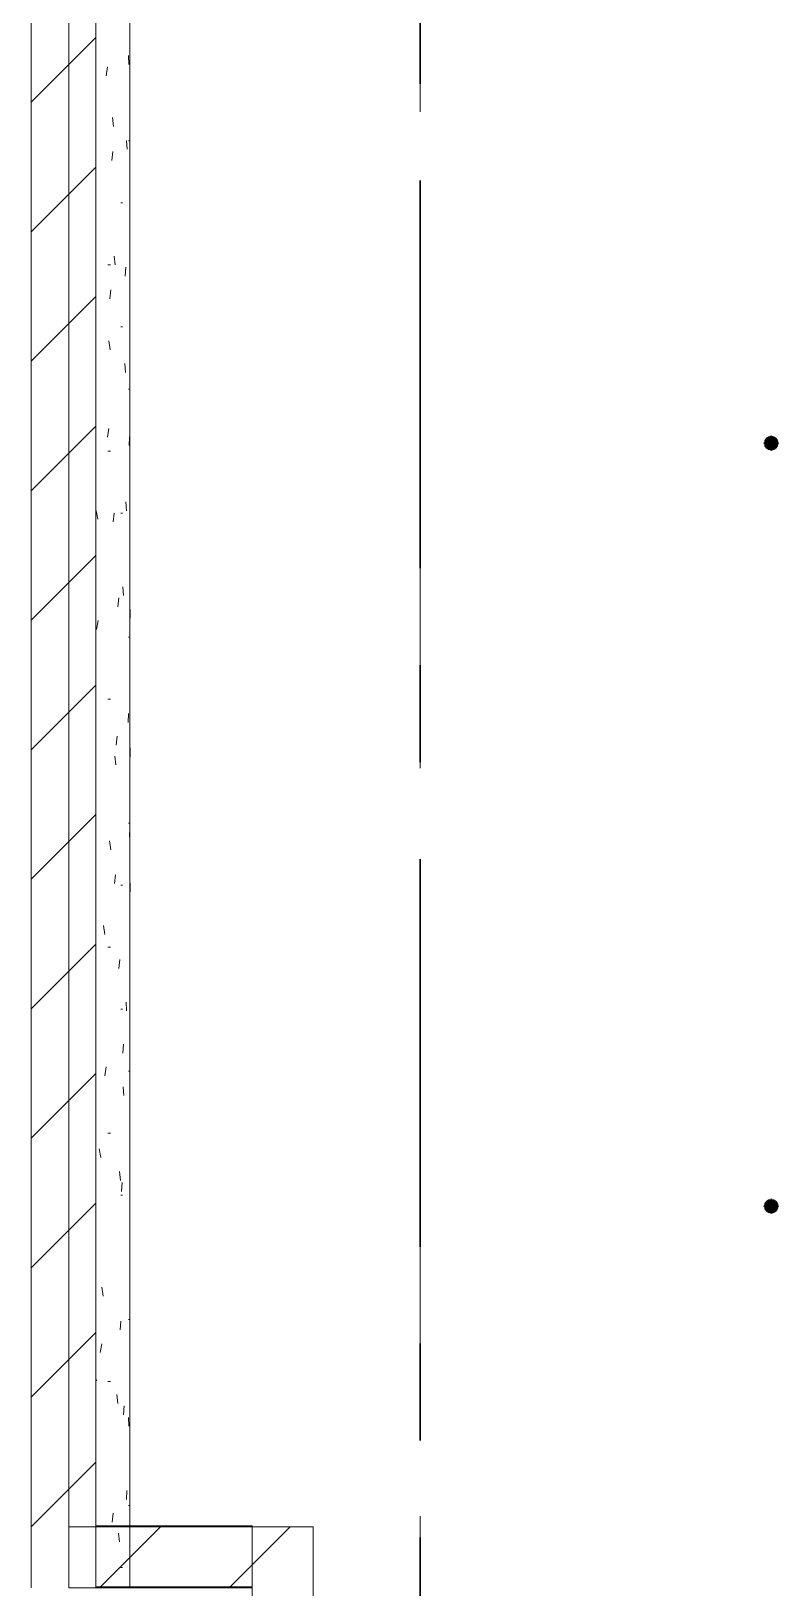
# Model space of a CAD drawing. Header units: millimetres. Extents: x -4000 to 187956, y -58990 to 162485.
# Drawn here: x 59227 to 61675, y 45450 to 50550 of the extents above; entities that cross this region are included whole.
import ezdxf

# ---------------------------------------------------------------- set-up
doc = ezdxf.new("R2010")
doc.units = ezdxf.units.MM
for name, pattern in [('Dash 1_16_', [317.5, 158.75, -158.75]), ('Grid Line', [2222.5, 1270, -317.5, 317.5, -317.5]), ('Grid Line 12_5mm', [2150, 1250, -300, 300, -300])]:
    doc.linetypes.add(name, pattern=pattern)
for name, color, linetype, lineweight in [('A-WALL', 113, 'Continuous', 13), ('A-WALL-PATT', 111, 'Continuous', 13), ('F-SPRN', 3, 'Continuous', 9), ('P-PIPE', 3, 'Continuous', 9), ('P-PIPE-CNTR', 3, 'Continuous', 9), ('S-GRID', 1, 'Continuous', 30)]:
    doc.layers.add(name, color=color, linetype=linetype, lineweight=lineweight)
pattern_1 = [(45, (0, 0), (-212.132, 212.132), [])]

# ---------------------------------------------------------------- blocks, each defined once
blk = doc.blocks.new('FP_930-FFS - TANG 1')
at = {"layer": 'A-WALL', "color": 53, "lineweight": 15}
for p, q in [((59549.9, 55250), (59549.9, 55449.9)), ((59549.9, 45453.1), (59549.9, 45650))]:
    blk.add_line(p, q, dxfattribs=at)
at = {"layer": 'A-WALL', "color": 50, "lineweight": 15}
blk.add_line((59549.9, 45653.1), (59549.9, 55250), dxfattribs=at)
at = {"layer": 'A-WALL', "color": 35, "lineweight": 15}
for p, q in [((59549.9, 45650), (59549.9, 45653.1)), ((59549.9, 45450), (59549.9, 45453.1))]:
    blk.add_line(p, q, dxfattribs=at)
at = {"layer": 'A-WALL-PATT', "color": 9, "lineweight": 9}
for p, q in [((59505, 55449.9), (59507.4, 55429.8)), ((59531.7, 55393.2), (59533.9, 55422.3)), ((59547.2, 55270.4), (59545, 55270.4))]:
    blk.add_line(p, q, dxfattribs=at)
at = {"layer": 'A-WALL-PATT', "color": 8, "lineweight": 9}
for p, q in [((59487.4, 55181.3), (59491.4, 55152.3)), ((59540.3, 55115.6), (59541.9, 55144.7)), ((59486.1, 55067.2), (59477.7, 55067.2)), ((59495.6, 55041.3), (59499.3, 55070.3)), ((59545.9, 54930.9), (59547, 54901.9)), ((59537.5, 54662.1), (59539.3, 54691.1)), ((59539.5, 54653.4), (59541.2, 54624.3)), ((59547.2, 54660.8), (59545, 54660.8)), ((59475.7, 54450.2), (59480, 54421.1)), ((59525.9, 54457.6), (59520.6, 54457.6)), ((59530.7, 54375.8), (59532.9, 54346.8)), ((59486.1, 54254.4), (59477.7, 54254.4)), ((59534.3, 54208.5), (59536.3, 54237.6)), ((59482.8, 54134.2), (59486.8, 54163.2)), ((59525.9, 54051.2), (59520.6, 54051.2)), ((59482.6, 53996.6), (59486.7, 53967.6)), ((59542.2, 53931), (59543.6, 53960)), ((59547.2, 53848), (59545, 53848)), ((59463, 53719), (59467.6, 53690)), ((59547.6, 53653.4), (59548.5, 53682.4)), ((59486.1, 53644.8), (59477.7, 53644.8)), ((59514.6, 53579), (59517.6, 53608)), ((59523.7, 53644.7), (59526.3, 53615.6)), ((59550, 53570.3), (59550.4, 53541.2)), ((59525.9, 53441.6), (59520.6, 53441.6)), ((59545.9, 53199.8), (59547, 53228.9)), ((59527.9, 53191.1), (59530.2, 53162.1)), ((59439.6, 53055.2), (59444.1, 53080.1)), ((59547.2, 53035.2), (59545, 53035.2)), ((59515.8, 52913.5), (59518.8, 52884.5)), ((59548, 52839.2), (59548.8, 52810.1)), ((59486.1, 52832), (59477.7, 52832)), ((59543.9, 52746.3), (59545.2, 52775.3)), ((59504.1, 52671.9), (59507.5, 52700.9)), ((59548.6, 52468.7), (59549.4, 52497.7)), ((59547.2, 52425.6), (59545, 52425.6)), ((59549.2, 52385.6), (59549.9, 52356.6)), ((59484.4, 52358.4), (59488.4, 52329.3)), ((59525.9, 52222.4), (59520.6, 52222.4)), ((59550.9, 52191.1), (59551, 52220.2)), ((59529.7, 52116.8), (59532, 52145.8)), ((59465, 52080.8), (59469.6, 52051.8)), ((59545, 52108), (59546.1, 52079)), ((59486.1, 52019.2), (59477.7, 52019.2)), ((59445, 51866.4), (59450.1, 51895.4)), ((59525.9, 51816), (59520.6, 51816)), ((59443.2, 51803.2), (59448.3, 51774.2)), ((59550.3, 51737.6), (59550.7, 51766.6)), ((59466.7, 51588.8), (59471.2, 51617.9)), ((59547.2, 51612.8), (59545, 51612.8)), ((59528.9, 51552.9), (59531.2, 51523.8)), ((59486.1, 51409.6), (59477.7, 51409.6)), ((59549.5, 51284), (59550, 51313.1)), ((59517.1, 51275.3), (59520, 51246.3)), ((59525.9, 51206.4), (59520.6, 51206.4)), ((59521.5, 51209.6), (59524.2, 51238.7)), ((59459, 51135.3), (59463.8, 51164.3)), ((59502.9, 50997.7), (59506.3, 50968.7)), ((59547.2, 50800), (59545, 50800)), ((59549.5, 50747.4), (59550.1, 50718.3)), ((59451.1, 50681.7), (59456, 50710.8)), ((59540.8, 50654.5), (59542.4, 50683.5)), ((59439.6, 50604), (59442.2, 50589.5)), ((59486.1, 50596.8), (59477.7, 50596.8)), ((59545.5, 50469.8), (59546.6, 50440.8)), ((59472, 50404.1), (59476.4, 50433.2)), ((59492.6, 50266.6), (59496.3, 50237.6)), ((59539, 50192.2), (59540.7, 50163.2)), ((59547.2, 50190.4), (59545, 50190.4)), ((59490.6, 50126.6), (59494.4, 50155.6)), ((59525.9, 49987.2), (59520.6, 49987.2)), ((59486.1, 49784), (59477.7, 49784)), ((59498.6, 49813), (59502.2, 49784)), ((59534.9, 49747.4), (59536.9, 49776.4)), ((59484.1, 49673), (59488.1, 49702)), ((59525.9, 49580.8), (59520.6, 49580.8)), ((59481.3, 49535.5), (59485.4, 49506.4)), ((59533.5, 49461.1), (59535.6, 49432)), ((59547.2, 49377.6), (59545, 49377.6)), ((59477.2, 49219.5), (59481.5, 49248.5)), ((59547.9, 49192.2), (59548.7, 49221.3)), ((59486.1, 49174.4), (59477.7, 49174.4)), ((59439.6, 48978.4), (59444.5, 48951.3)), ((59495.1, 48941.9), (59498.8, 48970.9)), ((59525.9, 48971.2), (59520.6, 48971.2)), ((59536.8, 49007.5), (59538.6, 48978.5)), ((59527.1, 48730), (59529.5, 48700.9)), ((59510.6, 48664.3), (59513.7, 48693.3)), ((59550.5, 48655.6), (59550.8, 48626.5)), ((59440.5, 48589.9), (59445.7, 48619)), ((59547.2, 48564.8), (59545, 48564.8)), ((59486.1, 48361.6), (59477.7, 48361.6)), ((59544.3, 48285.1), (59545.6, 48314.2)), ((59505.2, 48210.8), (59508.6, 48239.8)), ((59551, 48202), (59551, 48173)), ((59500.2, 48174.8), (59503.7, 48145.8)), ((59547.2, 47955.2), (59545, 47955.2)), ((59483.1, 47897.2), (59487.2, 47868.2)), ((59549, 47924.5), (59549.7, 47895.4)), ((59499.5, 47757.2), (59503.1, 47786.2)), ((59525.9, 47752), (59520.6, 47752)), ((59550.9, 47730), (59551, 47759)), ((59463.5, 47619.7), (59468.1, 47590.6)), ((59486.1, 47548.8), (59477.7, 47548.8)), ((59514.3, 47479.6), (59517.3, 47508.7)), ((59525.9, 47345.6), (59520.6, 47345.6)), ((59537.6, 47369.3), (59539.4, 47340.3)), ((59526.6, 47202), (59529, 47231.1)), ((59468.1, 47127.7), (59472.6, 47156.7)), ((59547.2, 47142.4), (59545, 47142.4)), ((59528.1, 47091.7), (59530.5, 47062.7)), ((59486.1, 46939.2), (59477.7, 46939.2)), ((59449.9, 46888.5), (59454.8, 46859.5)), ((59549.7, 46822.9), (59550.2, 46851.9)), ((59516.2, 46814.1), (59519.1, 46785.1)), ((59522.4, 46748.5), (59525, 46777.5)), ((59525.9, 46736), (59520.6, 46736)), ((59457.9, 46435), (59462.6, 46405.9)), ((59517.8, 46294.9), (59520.7, 46324)), ((59547.2, 46329.6), (59545, 46329.6)), ((59549.3, 46286.2), (59549.9, 46257.2)), ((59452.7, 46220.6), (59457.6, 46249.6)), ((59439.6, 46133.6), (59440.5, 46128.4)), ((59486.1, 46126.4), (59477.7, 46126.4)), ((59507.3, 46083), (59510.6, 46054)), ((59529.5, 46017.4), (59531.7, 46046.4)), ((59545.1, 46008.6), (59546.3, 45979.6)), ((59538.6, 45739.8), (59540.3, 45768.8)), ((59547.2, 45720), (59545, 45720)), ((59491.8, 45665.4), (59495.6, 45694.4))]:
    blk.add_line(p, q, dxfattribs=at)
at = {"layer": 'A-WALL-PATT', "color": 254, "lineweight": 9}
for p, q in [((59512.6, 45629.5), (59515.6, 45600.4)), ((59525.9, 45516.8), (59520.6, 45516.8))]:
    blk.add_line(p, q, dxfattribs=at)
blk = doc.blocks.new('Walls 1 - Walls 1-594429-FFS - TANG 1')
at = {"layer": 'A-WALL-PATT', "lineweight": 9}
h = blk.add_hatch(dxfattribs=at)
h.set_pattern_fill('FP_12', color=250, style=0, pattern_type=2)
h.set_pattern_definition(pattern_1)
h.paths.add_polyline_path([(59226.7, 45450), (59438.5, 45450), (59438.5, 55449.9), (59226.7, 55449.9), (59226.7, 47473.4)])
at = {"layer": 'A-WALL', "color": 50, "lineweight": 15}
for p, q in [((59226.7, 55449.9), (59226.7, 45450)), ((59438.5, 45450), (59438.5, 55449.9)), ((59549.9, 45653.1), (59549.9, 55250))]:
    blk.add_line(p, q, dxfattribs=at)
at = {"layer": 'A-WALL', "color": 35, "lineweight": 15}
for p, q in [((59349.9, 45650), (59349.9, 55449.9)), ((59549.9, 45650), (59549.9, 45653.1)), ((59549.9, 45450), (59549.9, 45453.1))]:
    blk.add_line(p, q, dxfattribs=at)
at = {"layer": 'A-WALL', "color": 53, "lineweight": 15}
for p, q in [((59349.9, 45450), (59349.9, 45650)), ((59549.9, 45453.1), (59549.9, 45650))]:
    blk.add_line(p, q, dxfattribs=at)
at = {"layer": 'A-WALL', "color": 50, "lineweight": 15}
blk.add_blockref('FP_930-FFS - TANG 1', (0, 0), dxfattribs=at)
blk = doc.blocks.new('CMF2_NHAXUONG_A_rvt-1-FFS - TANG 1')
at = {"layer": 'A-WALL-PATT', "lineweight": 9}
h = blk.add_hatch(dxfattribs=at)
h.set_pattern_fill('FP_12', color=250, style=0, pattern_type=2)
h.set_pattern_definition(pattern_1)
h.paths.add_polyline_path([(59949.9, 45450), (59949.9, 45650), (59349.8, 45650), (59349.8, 45450), (59511.1, 45450)])
h = blk.add_hatch(dxfattribs=at)
h.set_pattern_fill('FP_12', color=250, style=0, pattern_type=2)
h.set_pattern_definition(pattern_1)
h.paths.add_polyline_path([(59949.9, 45453.1), (59949.9, 45653.1), (59438.5, 45653.1), (59438.5, 45453.1), (59511.1, 45453.1)])
h = blk.add_hatch(dxfattribs=at)
h.set_pattern_fill('FP_12', color=250, style=0, pattern_type=2)
h.set_pattern_definition(pattern_1)
h.paths.add_polyline_path([(59949.9, 36000.1), (60149.9, 36000.1), (60149.9, 45650), (59949.9, 45650), (59949.9, 36961.1)])
at = {"layer": 'A-WALL', "color": 53, "lineweight": 15}
for p, q in [((59349.8, 55449.9), (59349.8, 45650)), ((59549.8, 45653.1), (59549.8, 55250)), ((59349.8, 45650), (59438.5, 45650)), ((59549.8, 45653.1), (59549.8, 45650)), ((59549.9, 45650), (59549.9, 45453.1)), ((59549.9, 45453.1), (59438.5, 45453.1)), ((59549.9, 45453.1), (59949.9, 45453.1)), ((59949.9, 45453.1), (59949.9, 45450))]:
    blk.add_line(p, q, dxfattribs=at)
at = {"layer": 'A-WALL', "color": 35, "lineweight": 15}
for p, q in [((59349.8, 45650), (59349.8, 55449.9)), ((59549.8, 55250), (59549.8, 45653.1)), ((59438.5, 45653.1), (59549.9, 45653.1)), ((59549.9, 45653.1), (59549.9, 45650)), ((59949.9, 45653.1), (59549.9, 45653.1)), ((59949.9, 45653.1), (59949.9, 45650)), ((59949.9, 45650), (60149.9, 45650)), ((60149.9, 44090.1), (60149.9, 45650)), ((59949.9, 45450), (59949.9, 44090.1))]:
    blk.add_line(p, q, dxfattribs=at)
at = {"layer": 'A-WALL', "color": 50, "lineweight": 15}
for p, q in [((59949.9, 45650), (59349.8, 45650)), ((59349.8, 45650), (59349.8, 45450)), ((59949.9, 45653.1), (59438.5, 45653.1)), ((59438.5, 45653.1), (59438.5, 45453.1)), ((59949.9, 45453.1), (59949.9, 45653.1)), ((60149.9, 45650), (59949.9, 45650)), ((60149.9, 36000.1), (60149.9, 45650)), ((59349.8, 45450), (59949.9, 45450)), ((59438.5, 45453.1), (59949.9, 45453.1)), ((59949.9, 45450), (59949.9, 36000.1))]:
    blk.add_line(p, q, dxfattribs=at)
at = {"layer": 'A-WALL', "color": 71, "lineweight": 15}
for p, q in [((59439.3, 45650), (59478.4, 45650)), ((59479, 45650), (59509.6, 45650)), ((59511.1, 45650), (59531.9, 45650)), ((59532.2, 45650), (59545.4, 45650)), ((59545.5, 45650), (59549.8, 45650)), ((59549.8, 45650), (59549.8, 45653.1)), ((59949.9, 45650), (59949.9, 45453.1)), ((59949.9, 45650), (59949.9, 45453.1))]:
    blk.add_line(p, q, dxfattribs=at)
at = {"layer": 'S-GRID', "linetype": 'Grid Line 12_5mm', "lineweight": 9}
blk.add_line((60500, 161185.2), (60500, -16487.4), dxfattribs=at)
at = {"layer": 'A-WALL', "color": 250, "lineweight": 9}
blk.add_blockref('Walls 1 - Walls 1-594429-FFS - TANG 1', (0, 0), dxfattribs=at)
blk = doc.blocks.new('Sprinkler_Up - DN20-V643-FFS - TANG 1')
at = {"layer": 'F-SPRN', "transparency": 33554534}
for points in [[(-13.5, 0), (-3.9, 0.7), (-1.7, 2.9), (-1.2, 3.5), (-0.6, 4), (0.6, 4), (1.2, 3.5), (1.7, 2.9), (4.6, 0), (22.2, 0), (18, 13.1), (6.9, 21.2), (-6.9, 21.2), (-18, 13.1), (-22.2, 0)], [(0, -21.2), (6.9, -21.2), (18, -13.1), (22.2, 0), (3.9, -0.7), (1.7, -2.9), (1.2, -3.5), (0.6, -4), (-0.6, -4), (-1.2, -3.5), (-1.7, -2.9), (-4.6, 0), (-22.2, 0), (-18, -13.1), (-6.9, -21.2)], [(0, -16.7), (4.3, -16.1), (11.8, -11.8), (16.1, -4.3), (16.1, 4.3), (11.8, 11.8), (8.3, 14.4), (0, 16.7), (-4.3, 16.1), (-11.8, 11.8), (-16.1, 4.3), (-16.1, -4.3), (-11.8, -11.8), (-8.3, -14.4)], [(0, -15.6), (7.8, -13.5), (13.5, -7.8), (15.1, -4), (15.1, 4), (13.5, 7.8), (7.8, 13.5), (0, 15.6), (-7.8, 13.5), (-11, 11), (-15.1, 4), (-15.1, -4), (-11, -11), (-7.8, -13.5)], [(-10.9, -5.5), (-10.9, 5.4), (-14.5, 5.4), (-14.5, -5.5)], [(-7.7, -5.5), (-7.7, 5.4), (-10.9, 5.4), (-10.9, -5.5)], [(0, -5.5), (0, 5.4), (-7.7, 5.4), (-7.7, -5.5)], [(0, 0), (5.7, 0), (2.9, 4.9), (-2.9, 4.9), (-5.7, 0)], [(-2.9, -4.9), (2.9, -4.9), (5.7, 0), (-5.7, 0)], [(0, 0), (4.6, 0), (0, 4.6), (-4.6, 0)], [(0, -4.6), (4.6, 0), (-4.6, 0)], [(0, -2.6), (1.3, 0), (-1.8, 0)], [(-1.3, 0), (1.8, 0), (0, 2.6)], [(7.7, -5.5), (7.7, 5.4), (0, 5.4), (0, -5.5)], [(10.9, -5.5), (10.9, 5.4), (7.7, 5.4), (7.7, -5.5)], [(14.5, -5.5), (14.5, 5.4), (10.9, 5.4), (10.9, -5.5)]]:
    blk.add_hatch(color=1, dxfattribs=at).paths.add_polyline_path(points)
at = {"layer": 'F-SPRN', "color": 1}
for p, q in [((-11.5, 5.4), (-14.5, 5.4)), ((-14.5, 5.4), (-11.3, 5.4)), ((-14.5, 5.4), (-14.5, 3.7)), ((-14.5, 3.3), (-14.5, 0)), ((-11.5, 5.4), (-11.5, 4)), ((-10.9, 1.9), (-10.9, 3.6)), ((-10.8, 5.4), (-8, 5.4)), ((-8.1, 5.4), (-10.8, 5.4)), ((-8.1, 5.4), (-8.1, 2.8)), ((-8.1, 2.5), (-8.1, 0.7)), ((-7.7, 4.8), (-7.7, 2.7)), ((-7.7, 4.8), (-7.7, 2.7)), ((-7.7, 2.1), (-7.7, 0.5)), ((-7.7, 2.1), (-7.7, 0.5)), ((-6.7, 5.4), (-4.7, 5.4)), ((-5.8, 3.8), (-5.8, 2.2)), ((-2.1, 0), (-2.1, 0)), ((-2.1, 0), (-2.1, -0.1)), ((0, 2.1), (-0.1, 2.1)), ((2.1, 0), (2.1, 0.1)), ((2.1, 0), (2.1, 0)), ((4.7, 5.4), (6.5, 5.4)), ((7.7, 5.4), (10.8, 5.4)), ((7.7, 5.2), (7.7, 2.7)), ((7.7, 5.2), (7.7, 2.7)), ((7.7, 2.3), (7.7, 0.5)), ((7.7, 2.3), (7.7, 0.5)), ((10.8, 5.4), (8.1, 5.4)), ((8.1, 5.4), (8.1, 2.8)), ((8.1, 2.5), (8.1, 0.4)), ((10.9, 5.4), (14.5, 5.4)), ((10.9, 3.6), (10.9, 0.2)), ((14.5, 5.4), (11.5, 5.4)), ((11.5, 5.4), (11.5, 4)), ((11.5, 3), (11.5, 0.2)), ((14.5, 5.4), (14.5, -5.5)), ((-14.5, -1.3), (-14.5, -3.7)), ((-11.1, -5.5), (-14.5, -5.5)), ((-14.5, -5.5), (-11.5, -5.5)), ((-10.9, -2.6), (-10.9, -1.3)), ((-10.8, -5.5), (-8.1, -5.5)), ((-7.8, -5.5), (-10.8, -5.5)), ((-8.1, -4.2), (-8.1, -5.5)), ((-7.7, -2.7), (-7.7, -4)), ((-7.7, -2.7), (-7.7, -4)), ((-7, -5.5), (-5.8, -5.5)), ((-4.8, -5.5), (-7, -5.5)), ((-5.8, -2.3), (-5.8, -3.8)), ((-2.1, -0.3), (-2, -0.4)), ((-2, -0.4), (-2, -0.5)), ((-2, -0.5), (-2, -0.6)), ((-2, -0.6), (-2, -0.7)), ((-2, -0.7), (-1.9, -0.7)), ((-1.9, -0.7), (-1.9, -0.8)), ((-1.9, -0.8), (-1.9, -0.9)), ((-1.9, -0.9), (-1.8, -1)), ((-1.8, -1), (-1.8, -1.1)), ((-1.8, -1), (-1.8, -1)), ((-1.8, -1.1), (-1.7, -1.2)), ((-1.7, -1.2), (-1.6, -1.3)), ((-1.7, -1.2), (-1.7, -1.2)), ((-1.6, -1.3), (-1.6, -1.4)), ((-1.6, -1.4), (-1.5, -1.4)), ((-1.5, -1.4), (-1.4, -1.5)), ((-1.4, -1.5), (-1.3, -1.6)), ((-1.4, -1.5), (-1.4, -1.5)), ((-1.3, -1.6), (-1.3, -1.7)), ((-1.3, -1.7), (-1.2, -1.7)), ((-1.2, -1.7), (-1.1, -1.7)), ((-1.1, -1.7), (-1.1, -1.8)), ((-1.1, -1.8), (-1, -1.8)), ((-1, -1.8), (-0.9, -1.9)), ((-0.9, -1.9), (-0.8, -1.9)), ((-0.8, -1.9), (-0.7, -2)), ((-0.8, -1.9), (-0.8, -1.9)), ((-0.7, -2), (-0.6, -2)), ((-0.6, -2), (-0.5, -2)), ((-0.5, -2), (-0.4, -2)), ((-0.4, -2), (-0.3, -2.1)), ((-0.4, -2), (-0.4, -2)), ((-0.3, -2.1), (-0.2, -2.1)), ((-0.2, -2.1), (-0.1, -2.1)), ((-0.1, -2.1), (0, -2.1)), ((0, -2.1), (0.1, -2.1)), ((0.1, -2.1), (0.2, -2.1)), ((0.1, -2.1), (0.1, -2.1)), ((0.2, -2.1), (0.3, -2.1)), ((0.3, -2.1), (0.4, -2)), ((0.4, -2), (0.5, -2)), ((0.5, -2), (0.6, -2)), ((0.6, -2), (0.7, -2)), ((0.6, -2), (0.6, -2)), ((0.7, -2), (0.8, -1.9)), ((0.8, -1.9), (0.9, -1.9)), ((0.9, -1.9), (1, -1.8)), ((0.9, -1.9), (0.9, -1.9)), ((1, -1.8), (1.1, -1.8)), ((1.1, -1.8), (1.2, -1.7)), ((1.2, -1.7), (1.3, -1.6)), ((1.2, -1.7), (1.2, -1.7)), ((1.3, -1.6), (1.4, -1.6)), ((1.4, -1.5), (1.5, -1.5)), ((1.4, -1.6), (1.4, -1.5)), ((1.5, -1.4), (1.6, -1.3)), ((1.5, -1.5), (1.5, -1.4)), ((1.6, -1.3), (1.7, -1.2)), ((1.6, -1.3), (1.6, -1.3)), ((1.7, -1.1), (1.8, -1.1)), ((1.7, -1.2), (1.7, -1.1)), ((1.8, -1), (1.9, -0.9)), ((1.8, -1.1), (1.8, -1)), ((1.9, -0.8), (2, -0.7)), ((1.9, -0.8), (1.9, -0.8)), ((1.9, -0.9), (1.9, -0.8)), ((2, -0.4), (2.1, -0.3)), ((2, -0.5), (2, -0.4)), ((2, -0.5), (2, -0.5)), ((2, -0.6), (2, -0.5)), ((2, -0.7), (2, -0.6)), ((2.1, -0.1), (2.1, 0)), ((2.1, -0.2), (2.1, -0.1)), ((2.1, -0.3), (2.1, -0.2)), ((7, -5.5), (4.8, -5.5)), ((5.8, -2.2), (5.8, -3.8)), ((5.8, -5.5), (7, -5.5)), ((7.7, -0.5), (7.7, -2.3)), ((7.7, -0.5), (7.7, -2.3)), ((7.7, -2.7), (7.7, -5.4)), ((7.7, -2.7), (7.7, -5.4)), ((10.8, -5.5), (7.7, -5.5)), ((8.1, -0.4), (8.1, -2.5)), ((8.1, -2.8), (8.1, -5.5)), ((8.1, -5.5), (10.8, -5.5)), ((10.9, -0.2), (10.9, -3.6)), ((14.5, -5.5), (10.9, -5.5)), ((11.5, -0.2), (11.5, -3)), ((11.5, -4), (11.5, -5.5)), ((11.5, -5.5), (14.5, -5.5))]:
    blk.add_line(p, q, dxfattribs=at)
at = {"layer": 'F-SPRN', "color": 1, "flags": 128}
for points in [[(-1.9, 0.8), (-2, 0.7), (-2, 0.6), (-2, 0.5), (-2, 0.5), (-2, 0.4), (-2.1, 0.3), (-2.1, 0.2), (-2.1, 0.1), (-2.1, 0)], [(-1.4, 1.6), (-1.4, 1.5), (-1.5, 1.5), (-1.5, 1.4), (-1.6, 1.3), (-1.6, 1.3), (-1.7, 1.2), (-1.7, 1.1), (-1.8, 1.1), (-1.8, 1), (-1.9, 0.9), (-1.9, 0.8), (-1.9, 0.8)], [(-0.6, 2), (-0.7, 2), (-0.8, 1.9), (-0.9, 1.9), (-0.9, 1.9), (-1, 1.8), (-1.1, 1.8), (-1.2, 1.7), (-1.2, 1.7), (-1.3, 1.6), (-1.4, 1.6)], [(-0.5, 2), (-0.6, 2), (-0.6, 2)], [(-0.1, 2.1), (-0.1, 2.1), (-0.2, 2.1), (-0.3, 2.1), (-0.4, 2), (-0.5, 2)], [(1.7, 1.2), (1.6, 1.3), (1.6, 1.4), (1.5, 1.4), (1.4, 1.5), (1.4, 1.5), (1.3, 1.6), (1.3, 1.7), (1.2, 1.7), (1.1, 1.7), (1.1, 1.8), (1, 1.8), (0.9, 1.9), (0.8, 1.9), (0.8, 1.9), (0.7, 2), (0.6, 2), (0.5, 2), (0.4, 2), (0.4, 2), (0.3, 2.1), (0.2, 2.1), (0.1, 2.1), (0, 2.1)], [(2, 0.6), (2, 0.7), (1.9, 0.7), (1.9, 0.8), (1.9, 0.9), (1.8, 1), (1.8, 1), (1.8, 1.1), (1.7, 1.2), (1.7, 1.2)], [(2.1, 0.1), (2.1, 0.2), (2.1, 0.2), (2.1, 0.3), (2, 0.4), (2, 0.5), (2, 0.6)], [(-2.1, -0.1), (-2.1, -0.2), (-2.1, -0.2), (-2.1, -0.3)]]:
    blk.add_lwpolyline(points, dxfattribs=at)
at = {"layer": 'F-SPRN', "color": 1}
for radius, start, end in [(22.2, 360, 180), (21.9, 165.6773, 179.2615), (21.9, 144.7698, 164.8151), (21.9, 126.6942, 143.2701), (16.7, 167.6802, 180), (16.7, 167.6802, 180), (16.7, 155.3879, 164.9693), (16.7, 155.3879, 164.9693), (15.6, 166.4265, 180), (15.6, 166.4265, 180), (15.6, 150.9409, 165), (15.6, 159.6139, 165), (16.7, 136.7213, 149.931), (16.7, 136.7213, 149.931), (15.6, 150.9409, 156.3845), (15.6, 138.4214, 150), (15.6, 138.4214, 150), (21.9, 108.2621, 125.7507), (16.7, 121.4181, 130.5751), (16.7, 121.4181, 130.5751), (15.6, 120.5262, 133.2078), (15.6, 120.5262, 133.2078), (16.7, 106.5995, 120), (16.7, 106.5995, 120), (15.6, 114.4363, 119.9813), (15.6, 114.4363, 119.9813), (21.9, 99.348, 107.901), (4.63, 155.7832, 180), (4.63, 155.7832, 180), (16.7, 96.4143, 105), (16.7, 96.4143, 105), (4.63, 109.0192, 138.2703), (4.63, 109.0192, 138.2703), (21.9, 90.145, 98.8503), (15.6, 95.5762, 100.6843), (15.6, 95.5762, 100.6843), (2.56, 109.0192, 168.8278), (2.56, 109.0192, 168.8278), (2.04, 109.0192, 180), (16.7, 83.0684, 90), (16.7, 83.0684, 90), (4.63, 17.9592, 90), (4.63, 17.9592, 90), (3.81, 57.0577, 90), (2.56, 14.5599, 90), (2.56, 14.5599, 90), (2.04, 10.4703, 90), (21.9, 72.5583, 89.4624), (15.6, 75.573, 80.5892), (15.6, 75.573, 80.5892), (3.81, 16.1605, 43.8358), (15.6, 67.5614, 74.5481), (15.6, 67.5614, 74.5481), (16.7, 60, 75), (16.7, 60, 75), (15.6, 60.0187, 65.5637), (15.6, 60.0187, 65.5637), (21.9, 54.2493, 71.7379), (15.6, 46.7922, 60), (15.6, 46.7922, 60), (16.7, 49.4249, 58.5819), (16.7, 49.4249, 58.5819), (15.6, 30, 41.5786), (15.6, 30, 41.5786), (16.7, 30, 43.2787), (16.7, 30, 43.2787), (21.9, 36.7299, 53.3058), (15.6, 23.6155, 29.5646), (15.6, 15, 29.5646), (15.6, 15, 20.3861), (16.7, 15, 24.6121), (16.7, 15, 24.6121), (15.6, 360, 13.6618), (15.6, 0, 13.6618), (16.7, 360, 12.3198), (16.7, 0, 12.3198), (21.9, 15.1849, 35.2302), (21.9, 0.7385, 14.3227), (22.2, 180, 360), (21.9, 180.7385, 194.3227), (21.9, 195.1849, 215.2302), (21.9, 216.7299, 233.3058), (16.7, 180, 192.3198), (16.7, 180, 192.3198), (16.7, 195.0307, 204.6121), (16.7, 195.0307, 204.6121), (15.6, 181.9082, 193.6618), (15.6, 181.9082, 193.6618), (15.6, 197.3339, 209.5646), (15.6, 197.3339, 209.5646), (16.7, 210.069, 223.2787), (16.7, 210.069, 223.2787), (15.6, 212.5472, 221.5786), (15.6, 212.5472, 221.5786), (21.9, 234.2493, 251.7379), (16.7, 229.4249, 238.5819), (16.7, 229.4249, 238.5819), (15.6, 233.795, 240), (15.6, 233.795, 240), (16.7, 240, 255), (16.7, 240, 255), (15.6, 240.0187, 254.5481), (15.6, 240.0187, 254.5481), (21.9, 252.5583, 269.4624), (4.63, 197.9592, 0), (4.63, 197.9592, 360), (15.6, 255, 267.64), (15.6, 255, 267.64), (3.81, 196.1605, 360), (2.56, 191.1677, 270), (2.56, 191.1677, 270), (2.04, 190.4703, 270), (16.7, 263.0684, 270), (16.7, 263.0684, 270), (2.04, 270, 0), (2.56, 270, 0), (2.56, 270, 360), (21.9, 270.145, 278.8503), (15.6, 275.5762, 280.6843), (15.6, 275.5762, 280.6843), (16.7, 276.4143, 285), (16.7, 276.4143, 285), (21.9, 279.348, 287.901), (16.7, 286.5995, 300), (16.7, 286.5995, 300), (15.6, 294.4363, 299.9813), (15.6, 294.4363, 299.9813), (21.9, 288.2621, 305.7507), (15.6, 300, 313.2078), (15.6, 300, 313.2078), (16.7, 301.4181, 310.5751), (16.7, 301.4181, 310.5751), (15.6, 318.4214, 330), (15.6, 318.4214, 330), (16.7, 316.7213, 330), (16.7, 316.7213, 330), (21.9, 306.6942, 323.2701), (15.6, 330.4354, 345), (15.6, 330.4354, 336.3845), (15.6, 339.6139, 345), (15.6, 346.3382, 360), (15.6, 346.3382, 360), (16.7, 335.3879, 345), (16.7, 335.3879, 345), (16.7, 347.6802, 360), (16.7, 347.6802, 360), (21.9, 324.7698, 344.8151), (21.9, 345.6773, 359.2615)]:
    blk.add_arc((0, 0), radius, start, end, dxfattribs=at)
blk = doc.blocks.new('Sprinkler_Up - DN20-V644-FFS - TANG 1')
at = {"layer": 'F-SPRN', "transparency": 33554534}
for points in [[(-13.5, 0), (-3.9, 0.7), (-1.7, 2.9), (-1.2, 3.5), (-0.6, 4), (0.6, 4), (1.2, 3.5), (1.7, 2.9), (4.6, 0), (22.2, 0), (18, 13.1), (6.9, 21.2), (-6.9, 21.2), (-18, 13.1), (-22.2, 0)], [(0, -21.2), (6.9, -21.2), (18, -13.1), (22.2, 0), (3.9, -0.7), (1.7, -2.9), (1.2, -3.5), (0.6, -4), (-0.6, -4), (-1.2, -3.5), (-1.7, -2.9), (-4.6, 0), (-22.2, 0), (-18, -13.1), (-6.9, -21.2)], [(0, -16.7), (4.3, -16.1), (11.8, -11.8), (16.1, -4.3), (16.1, 4.3), (11.8, 11.8), (8.3, 14.4), (0, 16.7), (-4.3, 16.1), (-11.8, 11.8), (-16.1, 4.3), (-16.1, -4.3), (-11.8, -11.8), (-8.3, -14.4)], [(0, -15.6), (7.8, -13.5), (13.5, -7.8), (15.1, -4), (15.1, 4), (13.5, 7.8), (7.8, 13.5), (0, 15.6), (-7.8, 13.5), (-11, 11), (-15.1, 4), (-15.1, -4), (-11, -11), (-7.8, -13.5)], [(-10.9, -5.5), (-10.9, 5.4), (-14.5, 5.4), (-14.5, -5.5)], [(-7.7, -5.5), (-7.7, 5.4), (-10.9, 5.4), (-10.9, -5.5)], [(0, -5.5), (0, 5.4), (-7.7, 5.4), (-7.7, -5.5)], [(0, 0), (5.7, 0), (2.9, 4.9), (-2.9, 4.9), (-5.7, 0)], [(-2.9, -4.9), (2.9, -4.9), (5.7, 0), (-5.7, 0)], [(0, 0), (4.6, 0), (0, 4.6), (-4.6, 0)], [(0, -4.6), (4.6, 0), (-4.6, 0)], [(0, -2.6), (1.3, 0), (-1.8, 0)], [(-1.3, 0), (1.8, 0), (0, 2.6)], [(7.7, -5.5), (7.7, 5.4), (0, 5.4), (0, -5.5)], [(10.9, -5.5), (10.9, 5.4), (7.7, 5.4), (7.7, -5.5)], [(14.5, -5.5), (14.5, 5.4), (10.9, 5.4), (10.9, -5.5)]]:
    blk.add_hatch(color=1, dxfattribs=at).paths.add_polyline_path(points)
at = {"layer": 'F-SPRN', "color": 1}
for p, q in [((-11.5, 5.4), (-14.5, 5.4)), ((-14.5, 5.4), (-11.3, 5.4)), ((-14.5, 5.4), (-14.5, 3.7)), ((-14.5, 3.3), (-14.5, 0)), ((-11.5, 5.4), (-11.5, 4)), ((-10.9, 1.9), (-10.9, 3.6)), ((-10.8, 5.4), (-8, 5.4)), ((-8.1, 5.4), (-10.8, 5.4)), ((-8.1, 5.4), (-8.1, 2.8)), ((-8.1, 2.5), (-8.1, 0.7)), ((-7.7, 4.8), (-7.7, 2.7)), ((-7.7, 4.8), (-7.7, 2.7)), ((-7.7, 2.1), (-7.7, 0.5)), ((-7.7, 2.1), (-7.7, 0.5)), ((-6.7, 5.4), (-4.7, 5.4)), ((-5.8, 3.8), (-5.8, 2.2)), ((-2.1, 0), (-2.1, 0)), ((-2.1, 0), (-2.1, -0.1)), ((0, 2.1), (-0.1, 2.1)), ((2.1, 0), (2.1, 0.1)), ((2.1, 0), (2.1, 0)), ((4.7, 5.4), (6.5, 5.4)), ((7.7, 5.4), (10.8, 5.4)), ((7.7, 5.2), (7.7, 2.7)), ((7.7, 5.2), (7.7, 2.7)), ((7.7, 2.3), (7.7, 0.5)), ((7.7, 2.3), (7.7, 0.5)), ((10.8, 5.4), (8.1, 5.4)), ((8.1, 5.4), (8.1, 2.8)), ((8.1, 2.5), (8.1, 0.4)), ((10.9, 5.4), (14.5, 5.4)), ((10.9, 3.6), (10.9, 0.2)), ((14.5, 5.4), (11.5, 5.4)), ((11.5, 5.4), (11.5, 4)), ((11.5, 3), (11.5, 0.2)), ((14.5, 5.4), (14.5, -5.5)), ((-14.5, -1.3), (-14.5, -3.7)), ((-11.1, -5.5), (-14.5, -5.5)), ((-14.5, -5.5), (-11.5, -5.5)), ((-10.9, -2.6), (-10.9, -1.3)), ((-10.8, -5.5), (-8.1, -5.5)), ((-7.8, -5.5), (-10.8, -5.5)), ((-8.1, -4.2), (-8.1, -5.5)), ((-7.7, -2.7), (-7.7, -4)), ((-7.7, -2.7), (-7.7, -4)), ((-7, -5.5), (-5.8, -5.5)), ((-4.8, -5.5), (-7, -5.5)), ((-5.8, -2.3), (-5.8, -3.8)), ((-2.1, -0.3), (-2, -0.4)), ((-2, -0.4), (-2, -0.5)), ((-2, -0.5), (-2, -0.6)), ((-2, -0.6), (-2, -0.7)), ((-2, -0.7), (-1.9, -0.7)), ((-1.9, -0.7), (-1.9, -0.8)), ((-1.9, -0.8), (-1.9, -0.9)), ((-1.9, -0.9), (-1.8, -1)), ((-1.8, -1), (-1.8, -1.1)), ((-1.8, -1), (-1.8, -1)), ((-1.8, -1.1), (-1.7, -1.2)), ((-1.7, -1.2), (-1.6, -1.3)), ((-1.7, -1.2), (-1.7, -1.2)), ((-1.6, -1.3), (-1.6, -1.4)), ((-1.6, -1.4), (-1.5, -1.4)), ((-1.5, -1.4), (-1.4, -1.5)), ((-1.4, -1.5), (-1.3, -1.6)), ((-1.4, -1.5), (-1.4, -1.5)), ((-1.3, -1.6), (-1.3, -1.7)), ((-1.3, -1.7), (-1.2, -1.7)), ((-1.2, -1.7), (-1.1, -1.7)), ((-1.1, -1.7), (-1.1, -1.8)), ((-1.1, -1.8), (-1, -1.8)), ((-1, -1.8), (-0.9, -1.9)), ((-0.9, -1.9), (-0.8, -1.9)), ((-0.8, -1.9), (-0.7, -2)), ((-0.8, -1.9), (-0.8, -1.9)), ((-0.7, -2), (-0.6, -2)), ((-0.6, -2), (-0.5, -2)), ((-0.5, -2), (-0.4, -2)), ((-0.4, -2), (-0.3, -2.1)), ((-0.4, -2), (-0.4, -2)), ((-0.3, -2.1), (-0.2, -2.1)), ((-0.2, -2.1), (-0.1, -2.1)), ((-0.1, -2.1), (0, -2.1)), ((0, -2.1), (0.1, -2.1)), ((0.1, -2.1), (0.2, -2.1)), ((0.1, -2.1), (0.1, -2.1)), ((0.2, -2.1), (0.3, -2.1)), ((0.3, -2.1), (0.4, -2)), ((0.4, -2), (0.5, -2)), ((0.5, -2), (0.6, -2)), ((0.6, -2), (0.7, -2)), ((0.6, -2), (0.6, -2)), ((0.7, -2), (0.8, -1.9)), ((0.8, -1.9), (0.9, -1.9)), ((0.9, -1.9), (1, -1.8)), ((0.9, -1.9), (0.9, -1.9)), ((1, -1.8), (1.1, -1.8)), ((1.1, -1.8), (1.2, -1.7)), ((1.2, -1.7), (1.3, -1.6)), ((1.2, -1.7), (1.2, -1.7)), ((1.3, -1.6), (1.4, -1.6)), ((1.4, -1.5), (1.5, -1.5)), ((1.4, -1.6), (1.4, -1.5)), ((1.5, -1.4), (1.6, -1.3)), ((1.5, -1.5), (1.5, -1.4)), ((1.6, -1.3), (1.7, -1.2)), ((1.6, -1.3), (1.6, -1.3)), ((1.7, -1.1), (1.8, -1.1)), ((1.7, -1.2), (1.7, -1.1)), ((1.8, -1), (1.9, -0.9)), ((1.8, -1.1), (1.8, -1)), ((1.9, -0.8), (2, -0.7)), ((1.9, -0.8), (1.9, -0.8)), ((1.9, -0.9), (1.9, -0.8)), ((2, -0.4), (2.1, -0.3)), ((2, -0.5), (2, -0.4)), ((2, -0.5), (2, -0.5)), ((2, -0.6), (2, -0.5)), ((2, -0.7), (2, -0.6)), ((2.1, -0.1), (2.1, 0)), ((2.1, -0.2), (2.1, -0.1)), ((2.1, -0.3), (2.1, -0.2)), ((7, -5.5), (4.8, -5.5)), ((5.8, -2.2), (5.8, -3.8)), ((5.8, -5.5), (7, -5.5)), ((7.7, -0.5), (7.7, -2.3)), ((7.7, -0.5), (7.7, -2.3)), ((7.7, -2.7), (7.7, -5.4)), ((7.7, -2.7), (7.7, -5.4)), ((10.8, -5.5), (7.7, -5.5)), ((8.1, -0.4), (8.1, -2.5)), ((8.1, -2.8), (8.1, -5.5)), ((8.1, -5.5), (10.8, -5.5)), ((10.9, -0.2), (10.9, -3.6)), ((14.5, -5.5), (10.9, -5.5)), ((11.5, -0.2), (11.5, -3)), ((11.5, -4), (11.5, -5.5)), ((11.5, -5.5), (14.5, -5.5))]:
    blk.add_line(p, q, dxfattribs=at)
at = {"layer": 'F-SPRN', "color": 1, "flags": 128}
for points in [[(-0.6, 2), (-0.7, 2), (-0.8, 1.9), (-0.9, 1.9), (-0.9, 1.9), (-1, 1.8), (-1.1, 1.8), (-1.2, 1.7), (-1.2, 1.7), (-1.3, 1.6), (-1.4, 1.6), (-1.4, 1.5), (-1.5, 1.5), (-1.5, 1.4), (-1.6, 1.3), (-1.6, 1.3), (-1.7, 1.2), (-1.7, 1.1), (-1.8, 1.1), (-1.8, 1), (-1.9, 0.9), (-1.9, 0.8), (-1.9, 0.8), (-2, 0.7), (-2, 0.6), (-2, 0.5), (-2, 0.5), (-2, 0.4), (-2.1, 0.3), (-2.1, 0.2)], [(-2.1, 0.2), (-2.1, 0.1), (-2.1, 0)], [(-0.5, 2), (-0.6, 2), (-0.6, 2)], [(-0.1, 2.1), (-0.1, 2.1), (-0.2, 2.1), (-0.3, 2.1), (-0.4, 2), (-0.5, 2)], [(2.1, 0.1), (2.1, 0.2), (2.1, 0.2), (2.1, 0.3), (2, 0.4), (2, 0.5), (2, 0.6), (2, 0.7), (1.9, 0.7), (1.9, 0.8), (1.9, 0.9), (1.8, 1), (1.8, 1), (1.8, 1.1), (1.7, 1.2), (1.7, 1.2), (1.6, 1.3), (1.6, 1.4), (1.5, 1.4), (1.4, 1.5), (1.4, 1.5), (1.3, 1.6), (1.3, 1.7), (1.2, 1.7), (1.1, 1.7), (1.1, 1.8), (1, 1.8), (0.9, 1.9), (0.8, 1.9), (0.8, 1.9), (0.7, 2), (0.6, 2), (0.5, 2), (0.4, 2), (0.4, 2), (0.3, 2.1), (0.2, 2.1), (0.1, 2.1), (0, 2.1)], [(-2.1, -0.1), (-2.1, -0.2), (-2.1, -0.2), (-2.1, -0.3)]]:
    blk.add_lwpolyline(points, dxfattribs=at)
at = {"layer": 'F-SPRN', "color": 1}
for radius, start, end in [(22.2, 360, 180), (21.9, 165.6773, 179.2615), (21.9, 144.7698, 164.8151), (21.9, 126.6942, 143.2701), (16.7, 167.6802, 180), (16.7, 167.6802, 180), (16.7, 155.3879, 164.9693), (16.7, 155.3879, 164.9693), (15.6, 166.4265, 180), (15.6, 166.4265, 180), (15.6, 150.9409, 165), (15.6, 159.6139, 165), (16.7, 136.7213, 149.931), (16.7, 136.7213, 149.931), (15.6, 150.9409, 156.3845), (15.6, 138.4214, 150), (15.6, 138.4214, 150), (21.9, 108.2621, 125.7507), (16.7, 121.4181, 130.5751), (16.7, 121.4181, 130.5751), (15.6, 120.5262, 133.2078), (15.6, 120.5262, 133.2078), (16.7, 106.5995, 120), (16.7, 106.5995, 120), (15.6, 114.4363, 119.9813), (15.6, 114.4363, 119.9813), (21.9, 99.348, 107.901), (4.63, 155.7832, 180), (4.63, 155.7832, 180), (16.7, 96.4143, 105), (16.7, 96.4143, 105), (4.63, 109.0192, 138.2703), (4.63, 109.0192, 138.2703), (21.9, 90.145, 98.8503), (15.6, 95.5762, 100.6843), (15.6, 95.5762, 100.6843), (2.56, 109.0192, 168.8278), (2.56, 109.0192, 168.8278), (2.04, 109.0192, 180), (16.7, 83.0684, 90), (16.7, 83.0684, 90), (4.63, 17.9592, 90), (4.63, 17.9592, 90), (3.81, 57.0577, 90), (2.56, 14.5599, 90), (2.56, 14.5599, 90), (2.04, 10.4703, 90), (21.9, 72.5583, 89.4624), (15.6, 75.573, 80.5892), (15.6, 75.573, 80.5892), (3.81, 16.1605, 43.8358), (15.6, 67.5614, 74.5481), (15.6, 67.5614, 74.5481), (16.7, 60, 75), (16.7, 60, 75), (15.6, 60.0187, 65.5637), (15.6, 60.0187, 65.5637), (21.9, 54.2493, 71.7379), (15.6, 46.7922, 60), (15.6, 46.7922, 60), (16.7, 49.4249, 58.5819), (16.7, 49.4249, 58.5819), (15.6, 30, 41.5786), (15.6, 30, 41.5786), (16.7, 30, 43.2787), (16.7, 30, 43.2787), (21.9, 36.7299, 53.3058), (15.6, 23.6155, 29.5646), (15.6, 15, 29.5646), (15.6, 15, 20.3861), (16.7, 15, 24.6121), (16.7, 15, 24.6121), (15.6, 360, 13.6618), (15.6, 0, 13.6618), (16.7, 360, 12.3198), (16.7, 0, 12.3198), (21.9, 15.1849, 35.2302), (21.9, 0.7385, 14.3227), (22.2, 180, 360), (21.9, 180.7385, 194.3227), (21.9, 195.1849, 215.2302), (21.9, 216.7299, 233.3058), (16.7, 180, 192.3198), (16.7, 180, 192.3198), (16.7, 195.0307, 204.6121), (16.7, 195.0307, 204.6121), (15.6, 181.9082, 193.6618), (15.6, 181.9082, 193.6618), (15.6, 197.3339, 209.5646), (15.6, 197.3339, 209.5646), (16.7, 210.069, 223.2787), (16.7, 210.069, 223.2787), (15.6, 212.5472, 221.5786), (15.6, 212.5472, 221.5786), (21.9, 234.2493, 251.7379), (16.7, 229.4249, 238.5819), (16.7, 229.4249, 238.5819), (15.6, 233.795, 240), (15.6, 233.795, 240), (16.7, 240, 255), (16.7, 240, 255), (15.6, 240.0187, 254.5481), (15.6, 240.0187, 254.5481), (21.9, 252.5583, 269.4624), (4.63, 197.9592, 0), (4.63, 197.9592, 360), (15.6, 255, 267.64), (15.6, 255, 267.64), (3.81, 196.1605, 360), (2.56, 191.1677, 270), (2.56, 191.1677, 270), (2.04, 190.4703, 270), (16.7, 263.0684, 270), (16.7, 263.0684, 270), (2.04, 270, 0), (2.56, 270, 0), (2.56, 270, 360), (21.9, 270.145, 278.8503), (15.6, 275.5762, 280.6843), (15.6, 275.5762, 280.6843), (16.7, 276.4143, 285), (16.7, 276.4143, 285), (21.9, 279.348, 287.901), (16.7, 286.5995, 300), (16.7, 286.5995, 300), (15.6, 294.4363, 299.9813), (15.6, 294.4363, 299.9813), (21.9, 288.2621, 305.7507), (15.6, 300, 313.2078), (15.6, 300, 313.2078), (16.7, 301.4181, 310.5751), (16.7, 301.4181, 310.5751), (15.6, 318.4214, 330), (15.6, 318.4214, 330), (16.7, 316.7213, 330), (16.7, 316.7213, 330), (21.9, 306.6942, 323.2701), (15.6, 330.4354, 345), (15.6, 330.4354, 336.3845), (15.6, 339.6139, 345), (15.6, 346.3382, 360), (15.6, 346.3382, 360), (16.7, 335.3879, 345), (16.7, 335.3879, 345), (16.7, 347.6802, 360), (16.7, 347.6802, 360), (21.9, 324.7698, 344.8151), (21.9, 345.6773, 359.2615)]:
    blk.add_arc((0, 0), radius, start, end, dxfattribs=at)
blk = doc.blocks.new('Steel_Transition_Threaded_HoaPhat - Standard-V953-FFS - TANG 1')
at = {"layer": 'P-PIPE', "lineweight": 13, "transparency": 33554534}
h = blk.add_hatch(color=1, dxfattribs=at)
h.paths.add_polyline_path([(49550, 126427.6), (49555.8, 126428.4), (49561.3, 126430.6), (49565.9, 126434.2), (49569.5, 126438.8), (49571.7, 126444.3), (49572.5, 126450.1), (49571.7, 126455.9), (49569.5, 126461.3), (49565.9, 126466), (49561.3, 126469.6), (49555.8, 126471.8), (49550, 126472.6), (49544.2, 126471.8), (49538.8, 126469.6), (49534.1, 126466), (49530.5, 126461.3), (49528.3, 126455.9), (49527.5, 126450.1), (49528.3, 126444.3), (49530.5, 126438.8), (49534.1, 126434.2), (49538.8, 126430.6), (49544.2, 126428.4)])
h.paths.add_polyline_path([(49550, 126430), (49544.8, 126430.7), (49540, 126432.7), (49535.8, 126435.9), (49532.6, 126440), (49530.6, 126444.9), (49529.9, 126450.1), (49530.6, 126455.3), (49532.6, 126460.1), (49535.8, 126464.3), (49540, 126467.5), (49544.8, 126469.5), (49550, 126470.2), (49555.2, 126469.5), (49560.1, 126467.5), (49564.2, 126464.3), (49567.4, 126460.1), (49569.4, 126455.3), (49570.1, 126450.1), (49569.4, 126444.9), (49567.4, 126440), (49564.2, 126435.9), (49560.1, 126432.7), (49555.2, 126430.7)])
for points in [[(49529.9, 126450.1), (49533.6, 126450.1), (49535.8, 126458.3), (49541.8, 126464.3), (49550, 126466.5), (49558.2, 126464.3), (49564.2, 126458.3), (49566.4, 126450.1), (49570.1, 126450.1), (49569.4, 126455.3), (49567.4, 126460.1), (49564.2, 126464.3), (49560.1, 126467.5), (49555.2, 126469.5), (49550, 126470.2), (49544.8, 126469.5), (49540, 126467.5), (49535.8, 126464.3), (49532.6, 126460.1), (49530.6, 126455.3)], [(49550, 126430), (49555.2, 126430.7), (49560.1, 126432.7), (49564.2, 126435.9), (49567.4, 126440), (49569.4, 126444.9), (49570.1, 126450.1), (49566.4, 126450.1), (49564.2, 126441.9), (49558.2, 126435.9), (49550, 126433.7), (49541.8, 126435.9), (49535.8, 126441.9), (49533.6, 126450.1), (49529.9, 126450.1), (49530.6, 126444.9), (49532.6, 126440), (49535.8, 126435.9), (49540, 126432.7), (49544.8, 126430.7)], [(49550, 126431.6), (49554.8, 126432.2), (49559.3, 126434.1), (49563.1, 126437), (49566, 126440.8), (49567.9, 126445.3), (49568.5, 126450.1), (49567.9, 126454.9), (49566, 126459.3), (49563.1, 126463.2), (49559.3, 126466.1), (49554.8, 126468), (49550, 126468.6), (49545.2, 126468), (49540.8, 126466.1), (49536.9, 126463.2), (49534, 126459.3), (49532.1, 126454.9), (49531.5, 126450.1), (49532.1, 126445.3), (49534, 126440.8), (49536.9, 126437), (49540.8, 126434.1), (49545.2, 126432.2)]]:
    blk.add_hatch(color=1, dxfattribs=at).paths.add_polyline_path(points)
at = {"layer": 'P-PIPE', "color": 20, "lineweight": 13}
for radius, start, end in [(22.5, 0, 180), (22.5, 0, 180), (22.5, 180, 0), (22.5, 180, 0), (20.1, 166.0499, 180), (20.1, 180, 193.9501), (20.1, 150, 162.7449), (20.1, 197.2551, 210), (18.5, 166.5939, 180), (18.5, 166.5939, 180), (18.5, 180, 193.4061), (18.5, 180, 193.4061), (18.5, 157.6232, 165), (18.5, 157.6232, 165), (18.5, 195, 202.3768), (18.5, 195, 202.3768), (20.1, 128.8856, 148.1553), (20.1, 211.8447, 231.1144), (16.4, 180.8106, 191.4533), (16.4, 168.5467, 175.1607), (18.5, 136.4297, 150), (18.5, 136.4297, 150), (18.5, 210, 223.5703), (18.5, 210, 223.5703), (16.4, 158.0319, 163.506), (16.4, 141.9681, 150), (16.4, 210.6635, 218.0319), (18.5, 123.4976, 133.2041), (18.5, 123.4976, 133.2041), (18.5, 226.7959, 236.5024), (18.5, 226.7959, 236.5024), (20.1, 109.6859, 125.0043), (20.1, 234.9957, 255), (16.4, 230.4733, 236.6389), (16.4, 121.0738, 126.4537), (18.5, 106.819, 120), (18.5, 106.819, 120), (18.5, 240, 255), (18.5, 240, 255), (16.4, 113.4045, 120), (16.4, 240, 246.5955), (16.4, 246.9681, 255), (16.4, 107.4657, 111.9681), (20.1, 100.9975, 105), (20.1, 255.0607, 267.9279), (18.5, 91.4353, 103.2046), (18.5, 91.4353, 103.2046), (16.4, 96.2132, 104.6042), (18.5, 258.0986, 270), (18.5, 258.0986, 270), (20.1, 90.5246, 98.5089), (16.4, 264.1652, 268.506), (18.5, 78.0986, 90), (18.5, 78.0986, 90), (20.1, 270.5246, 278.5089), (18.5, 271.4353, 283.2046), (18.5, 271.4353, 283.2046), (20.1, 75.0607, 87.9279), (16.4, 276.4537, 283.9063), (20.1, 280.9975, 285), (16.4, 66.9681, 75), (18.5, 60, 75), (18.5, 60, 75), (16.4, 287.4657, 291.9681), (20.1, 54.9957, 75), (18.5, 286.819, 300), (18.5, 286.819, 300), (16.4, 293.4045, 300), (20.1, 289.6859, 305.0043), (18.5, 46.7959, 56.5024), (18.5, 46.7959, 56.5024), (18.5, 303.4976, 313.2041), (18.5, 303.4976, 313.2041), (20.1, 31.8447, 51.1144), (20.1, 308.8856, 328.1553), (16.4, 30, 38.0319), (18.5, 30, 43.5703), (18.5, 30, 43.5703), (18.5, 316.4297, 330), (18.5, 316.4297, 330), (16.4, 338.0319, 342.8691), (16.4, 0, 8.0319), (16.4, 351.9681, 0), (18.5, 15, 22.3768), (18.5, 15, 22.3768), (18.5, 337.6232, 345), (18.5, 337.6232, 345), (20.1, 17.2551, 30), (20.1, 330, 342.7449), (18.5, 0, 13.4061), (18.5, 0, 13.4061), (18.5, 346.5939, 0), (18.5, 346.5939, 0), (20.1, 0, 13.9501), (20.1, 346.0499, 0)]:
    blk.add_arc((49550, 126450.1), radius, start, end, dxfattribs=at)

msp = doc.modelspace()

# ---------------------------------------------------------------- block references
at = {"lineweight": 5}
msp.add_blockref('CMF2_NHAXUONG_A_rvt-1-FFS - TANG 1', (0, 0), dxfattribs=at)

# ---------------------------------------------------------------- next in the draw order: hatches: boundary and pattern name
at = {"layer": 'P-PIPE', "transparency": 33554534}
for points in [[(61641.7, 49185.6), (61642.8, 49187.6), (61641.7, 49191.7), (61642.8, 49195.9), (61645.8, 49199), (61657.2, 49204.3), (61658.4, 49208.4), (61657.2, 49212.6), (61655.9, 49214.3), (61650, 49216.8), (61641.7, 49214.6), (61635.5, 49208.4), (61633.3, 49200.1), (61635.5, 49191.7), (61638.2, 49188.3)], [(61650, 49183.4), (61658.4, 49185.6), (61661.8, 49188.3), (61666.1, 49195.8), (61666.1, 49204.4), (61661.8, 49211.9), (61658.4, 49214.6), (61650, 49216.8), (61645.7, 49216.2), (61638.2, 49211.9), (61633.9, 49204.4), (61633.9, 49195.8), (61638.2, 49188.3), (61641.7, 49185.6)], [(61641.7, 46685.6), (61642.8, 46687.6), (61641.7, 46691.7), (61642.8, 46695.9), (61645.8, 46699), (61657.2, 46704.3), (61658.4, 46708.4), (61657.2, 46712.6), (61655.9, 46714.3), (61650, 46716.8), (61641.7, 46714.6), (61635.5, 46708.4), (61633.3, 46700.1), (61635.5, 46691.7), (61638.2, 46688.3)], [(61650, 46683.4), (61658.4, 46685.6), (61661.8, 46688.3), (61666.1, 46695.8), (61666.1, 46704.4), (61661.8, 46711.9), (61658.4, 46714.6), (61650, 46716.8), (61645.7, 46716.2), (61638.2, 46711.9), (61633.9, 46704.4), (61633.9, 46695.8), (61638.2, 46688.3), (61641.7, 46685.6)]]:
    msp.add_hatch(color=1, dxfattribs=at).paths.add_polyline_path(points)

# ---------------------------------------------------------------- next in the draw order: linework, layer by layer
at = {"layer": 'P-PIPE', "color": 1}
for centre, radius, start, end in [((61650, 49208.4), 8.35, 69.0027, 79.2369), ((61650, 49208.4), 8.35, 46.6998, 60.5692), ((61650, 49200.1), 16.7, 170.1108, 177.203), ((61650, 49200.1), 16.7, 182.797, 189.8892), ((61650, 49200.1), 16.7, 190.2154, 195.2487), ((61650, 49200.1), 16.7, 157.579, 164.2722), ((61650, 49200.1), 16.7, 140.6908, 147.6969), ((61650, 49200.1), 16.7, 231.8726, 237.203), ((61650, 49191.7), 8.35, 172.0327, 181.5407), ((61650, 49191.7), 8.35, 199.9004, 209.0413), ((61650, 49191.7), 8.35, 131.0366, 150), ((61650, 49200.1), 16.7, 246.8976, 251.0986), ((61650, 49191.7), 8.35, 226.6998, 240.5692), ((61650, 49191.7), 8.35, 115.6806, 125.5287), ((61650, 49200.1), 16.7, 254.7154, 259.6727), ((61650, 49191.7), 8.35, 100.6842, 114.0387), ((61650, 49191.7), 8.35, 249.0027, 259.2369), ((61650, 49191.7), 8.35, 90, 100.6842), ((61650, 49200.1), 16.7, 266.0042, 273.5288), ((61650, 49208.4), 8.35, 270, 280.6842), ((61650, 49200.1), 16.7, 284.6882, 289.3082), ((61650, 49208.4), 8.35, 316.3183, 330), ((61650, 49208.4), 8.35, 20.1285, 29.0413), ((61650, 49208.4), 8.35, 8.0385, 17.9918), ((61650, 49200.1), 16.7, 46.0317, 51.8726), ((61650, 49200.1), 16.7, 308.1274, 313.9683), ((61650, 49200.1), 16.7, 32.3031, 45.2846), ((61650, 49200.1), 16.7, 314.7154, 320.6908), ((61650, 49200.1), 16.7, 25.0364, 31.0974), ((61650, 49200.1), 16.7, 328.9026, 336.686), ((61650, 49200.1), 16.7, 16.9375, 22.421), ((61650, 49200.1), 16.7, 4.3093, 9.8892), ((61650, 49200.1), 16.7, 350.1108, 355.6907), ((61650, 46708.4), 8.35, 69.0027, 79.2369), ((61650, 46700.1), 16.7, 170.1108, 177.203), ((61650, 46700.1), 16.7, 182.797, 189.8892), ((61650, 46700.1), 16.7, 190.2154, 195.2487), ((61650, 46700.1), 16.7, 157.579, 164.2722), ((61650, 46700.1), 16.7, 140.6908, 147.6969), ((61650, 46700.1), 16.7, 231.8726, 237.203), ((61650, 46691.7), 8.35, 172.0327, 181.5407), ((61650, 46691.7), 8.35, 199.9004, 209.0413), ((61650, 46691.7), 8.35, 131.0366, 150), ((61650, 46700.1), 16.7, 246.8976, 251.0986), ((61650, 46691.7), 8.35, 226.6998, 240.5692), ((61650, 46691.7), 8.35, 115.6806, 125.5287), ((61650, 46700.1), 16.7, 254.7154, 259.6727), ((61650, 46691.7), 8.35, 100.6842, 114.0387), ((61650, 46691.7), 8.35, 249.0027, 259.2369), ((61650, 46691.7), 8.35, 90, 100.6842), ((61650, 46700.1), 16.7, 266.0042, 273.5288), ((61650, 46708.4), 8.35, 270, 280.6842), ((61650, 46708.4), 8.35, 46.6998, 60.5692), ((61650, 46700.1), 16.7, 284.6882, 289.3082), ((61650, 46708.4), 8.35, 316.3183, 330), ((61650, 46708.4), 8.35, 20.1285, 29.0413), ((61650, 46708.4), 8.35, 8.0385, 17.9918), ((61650, 46700.1), 16.7, 46.0317, 51.8726), ((61650, 46700.1), 16.7, 308.1274, 313.9683), ((61650, 46700.1), 16.7, 32.3031, 45.2846), ((61650, 46700.1), 16.7, 314.7154, 320.6908), ((61650, 46700.1), 16.7, 25.0364, 31.0974), ((61650, 46700.1), 16.7, 328.9026, 336.686), ((61650, 46700.1), 16.7, 16.9375, 22.421), ((61650, 46700.1), 16.7, 4.3093, 9.8892), ((61650, 46700.1), 16.7, 350.1108, 355.6907)]:
    msp.add_arc(centre, radius, start, end, dxfattribs=at)
at = {"layer": 'P-PIPE-CNTR', "color": 1, "linetype": 'Dash 1_16_'}
for p, q in [((61650, 49222.6), (61650, 49225.1)), ((61650, 49221.2), (61650, 49222.6)), ((61650, 49218.6), (61650, 49220.2)), ((61650, 49216.8), (61650, 49218.6)), ((61650, 49213.6), (61650, 49215.2)), ((61625, 49200.1), (61627.5, 49200.1)), ((61627.8, 49200.1), (61631.5, 49200.1)), ((61636.5, 49200.1), (61642.3, 49200.1)), ((61645.4, 49200.1), (61647.6, 49200.1)), ((61648.7, 49200.1), (61650, 49200.1)), ((61650, 49209.8), (61650, 49212.6)), ((61650, 49205.5), (61650, 49209.1)), ((61650, 49202.6), (61650, 49204.3)), ((61650, 49200.1), (61650, 49202.1)), ((61650, 49198), (61650, 49200.1)), ((61650, 49200.1), (61651.3, 49200.1)), ((61650, 49195.9), (61650, 49197.5)), ((61650, 49191.1), (61650, 49194.6)), ((61650, 49188.1), (61650, 49190.4)), ((61650, 49185), (61650, 49186.5)), ((61650, 49181.6), (61650, 49183.4)), ((61650, 49180), (61650, 49181.6)), ((61650, 49177.6), (61650, 49178.9)), ((61650, 49175.1), (61650, 49177.6)), ((61651.8, 49200.1), (61654.6, 49200.1)), ((61655.7, 49200.1), (61663.5, 49200.1)), ((61666.4, 49200.1), (61667.9, 49200.1)), ((61668.5, 49200.1), (61672.2, 49200.1)), ((61672.5, 49200.1), (61675, 49200.1)), ((61650, 46722.6), (61650, 46725.1)), ((61650, 46721.2), (61650, 46722.6)), ((61650, 46718.6), (61650, 46720.2)), ((61650, 46716.8), (61650, 46718.6)), ((61625, 46700.1), (61627.5, 46700.1)), ((61627.8, 46700.1), (61631.5, 46700.1)), ((61636.5, 46700.1), (61642.3, 46700.1)), ((61645.4, 46700.1), (61647.6, 46700.1)), ((61648.7, 46700.1), (61650, 46700.1)), ((61650, 46713.6), (61650, 46715.2)), ((61650, 46709.8), (61650, 46712.6)), ((61650, 46705.5), (61650, 46709.1)), ((61650, 46702.6), (61650, 46704.3)), ((61650, 46700.1), (61650, 46702.1)), ((61650, 46698), (61650, 46700.1)), ((61650, 46700.1), (61651.3, 46700.1)), ((61650, 46695.9), (61650, 46697.5)), ((61650, 46691.1), (61650, 46694.6)), ((61650, 46688.1), (61650, 46690.4)), ((61650, 46685), (61650, 46686.5)), ((61650, 46681.6), (61650, 46683.4)), ((61650, 46680), (61650, 46681.6)), ((61650, 46677.6), (61650, 46678.9)), ((61650, 46675.1), (61650, 46677.6)), ((61651.8, 46700.1), (61654.6, 46700.1)), ((61655.7, 46700.1), (61663.5, 46700.1)), ((61666.4, 46700.1), (61667.9, 46700.1)), ((61668.5, 46700.1), (61672.2, 46700.1)), ((61672.5, 46700.1), (61675, 46700.1))]:
    msp.add_line(p, q, dxfattribs=at)
at = {"layer": 'S-GRID', "linetype": 'Grid Line'}
msp.add_line((60500, 161185.2), (60500, -16487.4), dxfattribs=at)

# ---------------------------------------------------------------- next in the draw order: block references
at = {"layer": 'F-SPRN', "color": 1}
for name, p in [('Sprinkler_Up - DN20-V644-FFS - TANG 1', (61650, 49200.1)), ('Sprinkler_Up - DN20-V643-FFS - TANG 1', (61650, 46700.1))]:
    msp.add_blockref(name, p, dxfattribs=at)
at = {"layer": 'P-PIPE', "color": 20, "lineweight": 13}
for p in [(12100, -77250), (12100, -79750)]:
    msp.add_blockref('Steel_Transition_Threaded_HoaPhat - Standard-V953-FFS - TANG 1', p, dxfattribs=at)

doc.saveas('drawing.dxf')
